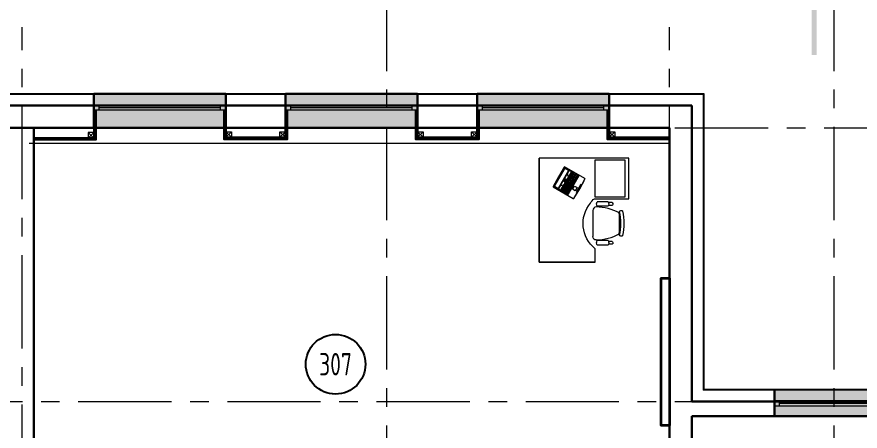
# Model space of a CAD drawing. Header units: millimetres. Extents: x -13407 to 95998, y -2611 to 109495.
# Drawn here: x 42613 to 53920, y 27081 to 32633 of the extents above; entities that cross this region are included whole.
import ezdxf
from ezdxf import colors
from ezdxf.entities.mleader import LeaderData, LeaderLine
from ezdxf.enums import TextEntityAlignment as Align
from ezdxf.math import Vec2, Vec3

# ---------------------------------------------------------------- set-up
doc = ezdxf.new("R2010")
doc.units = ezdxf.units.MM
doc.linetypes.add('CENTER', pattern=[2, 1.25, -0.25, 0.25, -0.25])
for name, color, linetype, lineweight in [('_0', 250, 'Continuous', 9), ('_ТХ_мебель передв', 250, 'Continuous', 13), ('_ТХ_обор_комп принт', 30, 'Continuous', 13), ('АР_Маркер экспликации', 239, 'Continuous', 13), ('АР_Навесной фасад', 5, 'Continuous', 5), ('АР_Номер помещения', 1, 'Continuous', 25), ('АР_Окна БЛОК', 250, 'Continuous', 13), ('АР_Оси', 193, 'Continuous', 9), ('АР_Отметки', 250, 'Continuous', 15), ('АР_Подоконники', 163, 'Continuous', 9), ('АР_Помещения_площадь', 19, 'Continuous', 9), ('АР_Разрезы', 175, 'Continuous', 9), ('АР_Сущ Несущая стена', 202, 'Continuous', 30)]:
    doc.layers.add(name, color=color, linetype=linetype, lineweight=lineweight)
doc.layers.add('Тонкая', color=7, linetype='Continuous')
doc.styles.add('ISOCPEUR', font='isocpeur.ttf', dxfattribs={"width": 0.7})
doc.styles.get("Standard").update_dxf_attribs({"font": 'arial.ttf'})

# ---------------------------------------------------------------- blocks, each defined once
blk = doc.blocks.new('*U95')
at = {"true_color": 0xffffff}
h = blk.add_hatch(color=7, dxfattribs=at)
h.dxf.hatch_style = 1
h.paths.add_polyline_path([(-1770, -240), (0, -240), (0, 220), (-1770, 220)])
at = {"lineweight": 30}
for p, q in [((-1770, -240), (-1770, 220)), ((0, -240), (0, 220))]:
    blk.add_line(p, q, dxfattribs=at)
for p, q in [((0, 220), (-1770, 220)), ((-1770, 70), (0, 70)), ((-1770, 0), (0, 0)), ((-1700, 0), (-1700, 70)), ((-1700, 35), (-70, 35)), ((-70, 0), (-70, 70)), ((-1770, -240), (0, -240)), ((-1770, -240), (-1770, -240)), ((-1770, -240), (-1770, -240)), ((0, -240), (0, -240)), ((0, -240), (0, -240))]:
    blk.add_line(p, q)
blk = doc.blocks.new('*U49')
at = {"layer": 'АР_Номер помещения', "color": 7}
blk.add_circle((1582, -4066), 400, dxfattribs=at)
at = {"layer": 'АР_Помещения_площадь', "color": 7}
blk.add_line((5452, -7446), (5030, -7446), dxfattribs=at)
at = {"color": 7, "style": 'ISOCPEUR', "width": 0.7, "flags": 1}
blk.add_attdef('КАТЕГОРИЯ', (-499, -2092), '', height=250, dxfattribs=at)
at = {"layer": 'АР_Номер помещения', "color": 7, "style": 'ISOCPEUR', "width": 0.7}
blk.add_attdef('НОМЕР_ПОМЕЩЕНИЯ', text='', height=300, dxfattribs=at).set_placement((1582, -4066), align=Align.MIDDLE_CENTER)
at = {"layer": 'АР_Помещения_площадь', "color": 7, "lineweight": 30, "width": 0.7, "flags": 104}
blk.add_attdef('ИМЯ_ПОМЕЩЕНИЯ', text='', height=100, dxfattribs=at).set_placement((158, 1217), align=Align.MIDDLE_CENTER)
at = {"layer": 'АР_Помещения_площадь', "color": 7, "style": 'ISOCPEUR', "width": 0.7}
blk.add_attdef('ПЛОЩАДЬ_ПОМЕЩЕНИЯ', text='', height=200, dxfattribs=at).set_placement((5457, -7200), align=Align.MIDDLE_RIGHT)
blk = doc.blocks.new('*U92')
at = {"true_color": 0xffffff}
h = blk.add_hatch(color=7, dxfattribs=at)
h.dxf.hatch_style = 1
h.paths.add_polyline_path([(-1600, -140), (0, -140), (0, 220), (-1600, 220)])
at = {"lineweight": 30}
for p, q in [((-1600, -140), (-1600, 220)), ((0, -140), (0, 220))]:
    blk.add_line(p, q, dxfattribs=at)
for p, q in [((0, 220), (-1600, 220)), ((-1600, 70), (0, 70)), ((-1600, 0), (0, 0)), ((-1530, 0), (-1530, 70)), ((-1530, 35), (-70, 35)), ((-70, 0), (-70, 70)), ((-1600, -140), (0, -140)), ((-1600, -140), (-1600, -140)), ((-1600, -140), (-1600, -140)), ((0, -140), (0, -140)), ((0, -140), (0, -140))]:
    blk.add_line(p, q)
blk = doc.blocks.new('A$C60573c2e')
at = {"layer": 'АР_Разрезы', "ltscale": 100}
h = blk.add_hatch(color=5, dxfattribs=at)
h.dxf.hatch_style = 1
h.paths.add_polyline_path([(59699, -43275), (59769, -43275), (59769, -42275), (59699, -42275)])
h.paths.add_polyline_path([(59398, -42625), (59699, -42575), (59398, -42575)])
h.paths.add_polyline_path([(59398, -42575), (59699, -42575), (59398, -42525)])
blk = doc.blocks.new('A$Ce02d65bd')
at = {"ltscale": 100}
for points in [[(0, 0), (0, 75), (75, 75), (75, 0), (0, 0)], [(0, 0), (75, 75)], [(0, 75), (75, 0)]]:
    blk.add_lwpolyline(points, dxfattribs=at)
blk = doc.blocks.new('_DotSmall')
at = {"color": 0, "linetype": 'ByBlock', "const_width": 0.5}
blk.add_lwpolyline([(-0.0625, 0, 1), (0.0625, 0, 1)], format="xyb", close=True, dxfattribs=at)
blk = doc.blocks.new('laptop')
at = {"color": 0}
for p, q in [((-150, 325), (-155, 323)), ((-150, 325), (-155, 323)), ((-155, 323), (-155, 10)), ((-155, 323), (-155, 10)), ((-150, 313), (-155, 311)), ((155, 248), (-155, 248)), ((0, 326), (-150, 325)), ((0, 326), (-150, 325)), ((0, 314), (-150, 313)), ((-147, 210), (-147, 234)), ((-143, 309), (-140, 310)), ((-143, 254), (-143, 309)), ((-140, 253), (-143, 254)), ((-140, 310), (140, 310)), ((140, 253), (-140, 253)), ((-137, 244), (-96, 244)), ((-68, 219), (-92, 243)), ((-19, 242), (-21, 242)), ((-21, 242), (-21, 237)), ((-21, 237), (-19, 237)), ((-19, 237), (-19, 242)), ((-6, 242), (-8, 242)), ((-8, 242), (-8, 237)), ((-8, 237), (-6, 237)), ((-6, 237), (-6, 242)), ((150, 325), (0, 326)), ((150, 325), (0, 326)), ((150, 313), (0, 314)), ((8, 242), (6, 242)), ((6, 242), (6, 237)), ((6, 237), (8, 237)), ((8, 237), (8, 242)), ((21, 242), (19, 242)), ((19, 242), (19, 237)), ((19, 237), (21, 237)), ((21, 237), (21, 242)), ((68, 219), (92, 243)), ((96, 244), (137, 244)), ((140, 310), (143, 309)), ((143, 254), (140, 253)), ((143, 309), (143, 254)), ((147, 234), (147, 210)), ((155, 323), (150, 325)), ((155, 323), (150, 325)), ((155, 311), (150, 313)), ((155, 10), (155, 323)), ((155, 10), (155, 323)), ((-147, 210), (-147, 100)), ((147, 210), (-147, 210)), ((-147, 210), (-72, 210)), ((-130, 194), (-147, 194)), ((147, 192), (-147, 192)), ((147, 173), (-147, 173)), ((147, 155), (-147, 155)), ((147, 137), (-147, 137)), ((147, 118), (-147, 118)), ((-138, 192), (-138, 173)), ((-130, 210), (-130, 194)), ((-129, 173), (-129, 155)), ((-128, 210), (-128, 194)), ((76, 194), (-128, 194)), ((-123, 155), (-123, 137)), ((-123, 118), (-123, 100)), ((-119, 192), (-119, 173)), ((-114, 137), (-114, 118)), ((-111, 210), (-111, 194)), ((-110, 173), (-110, 155)), ((-103, 155), (-103, 137)), ((-99, 192), (-99, 173)), ((-98, 118), (-98, 100)), ((-94, 210), (-94, 194)), ((-94, 137), (-94, 118)), ((-90, 173), (-90, 155)), ((-84, 155), (-84, 137)), ((-80, 192), (-80, 173)), ((-77, 210), (-77, 194)), ((-75, 137), (-75, 118)), ((-74, 118), (-74, 100)), ((-71, 173), (-71, 155)), ((-64, 155), (-64, 137)), ((-60, 210), (-60, 194)), ((-60, 192), (-60, 173)), ((-55, 137), (-55, 118)), ((-55, 118), (-55, 100)), ((-51, 173), (-51, 155)), ((-45, 155), (-45, 137)), ((-43, 210), (-43, 194)), ((-41, 192), (-41, 173)), ((-36, 137), (-36, 118)), ((-32, 173), (-32, 155)), ((-26, 210), (-26, 194)), ((-25, 155), (-25, 137)), ((-21, 226), (-21, 220)), ((21, 226), (-21, 226)), ((-21, 220), (21, 220)), ((-21, 192), (-21, 173)), ((-16, 137), (-16, 118)), ((-12, 173), (-12, 155)), ((-9, 210), (-9, 194)), ((-6, 155), (-6, 137)), ((-2, 192), (-2, 173)), ((3, 137), (3, 118)), ((7, 173), (7, 155)), ((8, 210), (8, 194)), ((9, 118), (9, 100)), ((14, 155), (14, 137)), ((18, 192), (18, 173)), ((21, 220), (21, 226)), ((23, 137), (23, 118)), ((25, 210), (25, 194)), ((27, 173), (27, 155)), ((29, 118), (29, 100)), ((33, 155), (33, 137)), ((37, 192), (37, 173)), ((42, 210), (42, 194)), ((42, 137), (42, 118)), ((46, 173), (46, 155)), ((48, 118), (48, 100)), ((53, 155), (53, 137)), ((57, 192), (57, 173)), ((59, 210), (59, 194)), ((62, 137), (62, 118)), ((66, 173), (66, 155)), ((68, 118), (68, 100)), ((69, 210), (69, 211)), ((69, 210), (69, 211)), ((147, 210), (69, 210)), ((72, 155), (72, 137)), ((76, 210), (76, 194)), ((76, 192), (76, 173)), ((79, 210), (79, 194)), ((147, 194), (79, 194)), ((81, 137), (81, 118)), ((85, 173), (85, 155)), ((87, 118), (87, 100)), ((90, 118), (90, 100)), ((92, 155), (92, 137)), ((96, 210), (96, 194)), ((96, 192), (96, 173)), ((105, 173), (105, 155)), ((109, 137), (109, 100)), ((113, 210), (113, 194)), ((129, 192), (129, 100)), ((130, 210), (130, 194)), ((147, 210), (147, 100)), ((-155, 10), (-155, 8)), ((-155, 8), (-152, 5)), ((-152, 5), (-150, 5)), ((-150, 5), (0, 0)), ((147, 100), (-147, 100)), ((-59, 14), (-59, 1)), ((59, 14), (-59, 14)), ((-59, 1), (-59, 14)), ((-59, 14), (59, 14)), ((0, 0), (150, 5)), ((59, 1), (59, 14)), ((59, 14), (59, 1)), ((150, 5), (153, 6)), ((153, 6), (155, 8)), ((155, 8), (155, 10))]:
    blk.add_line(p, q, dxfattribs=at)
blk.add_lwpolyline([(-52, 79), (-4, 79), (-4, 39), (-52, 39)], close=True, dxfattribs=at)
for centre, radius, start, end in [((-137, 234), 10, 90, 180), ((-96, 239), 5, 45, 90), ((96, 239), 5, 90, 135), ((137, 234), 10, 0, 90), ((-72, 215), 5, 270, 45), ((72, 215), 5, 135, 236.1175), ((-150, 10), 5, 180, 266.4167), ((0, 2405), 2405, 266.4167, 273.5833), ((150, 10), 5, 273.5833, 0)]:
    blk.add_arc(centre, radius, start, end, dxfattribs=at)
blk = doc.blocks.new('мваи')
for points in [[(95699, 222916), (95154, 222916), (95154, 221715), (96551, 221715), (96551, 222466), (96371, 222466)], [(95699, 222456), (95699, 222916)], [(95752, 222694), (95752, 222646)], [(95789, 222694), (95789, 222646)], [(96271, 222694), (96271, 222646)], [(96308, 222694), (96308, 222646)], [(95741, 222641), (95741, 222493)], [(95800, 222641), (95800, 222493)], [(96260, 222641), (96260, 222493)], [(96324, 222641), (96324, 222493)], [(96551, 222466), (96551, 221715), (95154, 221715)]]:
    blk.add_lwpolyline(points)
blk.add_lwpolyline([(95180, 222864), (95678, 222864), (95678, 222466), (95180, 222466)], close=True)
blk.add_lwpolyline([(96250, 222482, 0.127479), (96170, 222789, 0.028308), (95890, 222789, 0.127479), (95810, 222482, 0.416667), (95858, 222435), (96207, 222435)], format="xyb")
for centre, radius, start, end in [((96030, 222190), 667, 75.9812, 104.0188), ((96030, 221982), 829, 78.7648, 101.2352)]:
    blk.add_arc(centre, radius, start, end)
for points in [[(95868, 222795), (95858, 222800), (95852, 222821), (95863, 222832)], [(95863, 222832), (95863, 222837), (95868, 222837), (95868, 222837)], [(96191, 222837), (96202, 222832), (96207, 222816), (96197, 222800)], [(96197, 222800), (96197, 222800), (96197, 222795), (96191, 222795)], [(95752, 222694), (95757, 222705), (95768, 222710), (95778, 222705)], [(95778, 222705), (95784, 222699), (95784, 222699), (95789, 222694)], [(96271, 222694), (96276, 222705), (96292, 222710), (96302, 222705)], [(96302, 222705), (96302, 222699), (96308, 222699), (96308, 222694)], [(95741, 222641), (95757, 222652), (95778, 222652), (95800, 222641)], [(96260, 222641), (96281, 222652), (96302, 222652), (96324, 222641)], [(95757, 222403), (95736, 222419), (95715, 222435), (95699, 222456)], [(95800, 222493), (95778, 222482), (95757, 222482), (95741, 222493)], [(96371, 222466), (96218, 222281), (95942, 222249), (95757, 222403)], [(96250, 222482), (96255, 222456), (96234, 222435), (96207, 222435)], [(96324, 222493), (96302, 222482), (96281, 222482), (96260, 222493)]]:
    blk.add_open_spline(points, degree=3)
at = {"rotation": 150}
blk.add_blockref('laptop', (95567, 222259), dxfattribs=at)

msp = doc.modelspace()

# ---------------------------------------------------------------- linework, layer by layer
for points in [[(43670, 31375), (43670, 30984.3), (42840, 30984.3)], [(43657.5, 31375), (43657.5, 30996.8), (42840, 30996.8)], [(43645, 31355.3), (43645, 31009.3), (42840, 31009.3)], [(45390, 31385), (45390, 30994.3), (46240, 30994.3), (46240, 31385)], [(45402.5, 31385), (45402.5, 31006.8), (46227.5, 31006.8), (46227.5, 31385)], [(45415, 31365.3), (45415, 31019.3), (46215, 31019.3), (46215, 31327.8)], [(47960, 31385), (47960, 30994.3), (48810, 30994.3), (48810, 31385)], [(47972.5, 31385), (47972.5, 31006.8), (48797.5, 31006.8), (48797.5, 31385)], [(47985, 31365.3), (47985, 31019.3), (48785, 31019.3), (48785, 31327.8)], [(50530, 31385), (50530, 30994.3), (51365, 30994.3)], [(50542.5, 31385), (50542.5, 31006.8), (51365, 31006.8)], [(50555, 31365.3), (50555, 31019.3), (51355, 31019.3), (51355, 31019.3)]]:
    msp.add_lwpolyline(points)
at = {"layer": '_ТХ_обор_комп принт', "lineweight": 35}
msp.add_lwpolyline([(51365, 27154.1), (51253.8, 27154.1), (51253.8, 29128.8), (51365, 29128.8)], close=True, dxfattribs=at)
at = {"layer": 'АР_Навесной фасад', "ltscale": 100}
for p, q in [((16705, 31605), (51825, 31605)), ((16715, 31595), (51815, 31595)), ((51815, 31595), (51815, 27630)), ((51825, 31605), (51825, 27640)), ((62315, 27630), (51815, 27630)), ((62325, 27640), (51825, 27640))]:
    msp.add_line(p, q, dxfattribs=at)
at = {"layer": 'АР_Оси', "linetype": 'CENTER', "ltscale": 1000}
for p, q in [((47569.9, 79157.5), (47569.9, 23425.1)), ((53569.9, 79157.5), (53569.9, 23425.1)), ((42685, -1811.3), (42685, 32496.2)), ((51365, -1811.3), (51365, 32496.2)), ((-12563.8, 31145), (70614.6, 31145)), ((-12563.8, 27480), (71033.4, 27480))]:
    msp.add_line(p, q, dxfattribs=at)
at = {"layer": 'АР_Подоконники', "ltscale": 100}
msp.add_line((42777.3, 30941.5), (51365, 30941.4), dxfattribs=at)
at = {"layer": 'АР_Сущ Несущая стена', "ltscale": 100}
for p, q in [((16865, 31445), (51665, 31445)), ((51665, 31445), (51665, 27480)), ((17165, 31145), (51365, 31145)), ((42840, 31145), (42840, 23374.6)), ((51365, 31145), (51365, 19960)), ((62165, 27480), (51665, 27480)), ((51665, 27280), (51665, 19660)), ((55475, 27280), (51665, 27280))]:
    msp.add_line(p, q, dxfattribs=at)

# ---------------------------------------------------------------- block references
at = {"layer": '_0', "color": 1, "lineweight": -3, "ltscale": 500, "xscale": -1}
msp.add_blockref('A$Ce02d65bd', (43645, 31009.3), dxfattribs=at)
at = {"layer": '_0', "color": 1, "lineweight": -3, "ltscale": 500}
for p in [(45415, 31019.3), (46140, 31019.3), (47985, 31019.3), (48710, 31019.3), (50555, 31019.3)]:
    msp.add_blockref('A$Ce02d65bd', p, dxfattribs=at)
at = {"layer": '_ТХ_мебель передв', "rotation": 270}
msp.add_blockref('мваи', (-172099.3, 125895.1), dxfattribs=at)
at = {"layer": 'АР_Маркер экспликации', "color": 7}
ref = msp.add_blockref('*U49', (45304.3, 32043.1), dxfattribs=at)
ref.add_attrib('НОМЕР_ПОМЕЩЕНИЯ', '307', dxfattribs={"layer": 'АР_Номер помещения', "color": 7, "height": 300, "style": 'ISOCPEUR', "width": 0.7}).set_placement((46885.8, 27977.4), align=Align.MIDDLE_CENTER)
ref.add_attrib('ПЛОЩАДЬ_ПОМЕЩЕНИЯ', '#####', dxfattribs={"layer": 'АР_Помещения_площадь', "color": 7, "height": 200, "style": 'ISOCPEUR', "width": 0.7}).set_placement((50761.1, 24843.2), align=Align.MIDDLE_RIGHT)
at = {"layer": 'АР_Окна БЛОК'}
for name, p in [('*U95', (45415, 31385)), ('*U95', (47985, 31385)), ('*U95', (50555, 31385)), ('*U92', (54370, 27420))]:
    msp.add_blockref(name, p, dxfattribs=at)
at = {"layer": 'Тонкая', "color": 31, "ltscale": 100, "true_color": 0xfecc66}
msp.add_blockref('A$C60573c2e', (-6430.1, 75395), dxfattribs=at)

# ---------------------------------------------------------------- leaders
at = {"layer": 'АР_Отметки'}
ml = msp.add_multileader_mtext('Standard', dxfattribs=at)
ml.set_content('+6,300', color=256, style='ISOCPEUR')
ml.set_leader_properties(color=256, linetype='Continuous', lineweight=-1)
ml.set_arrow_properties(name='DOTSMALL')
ml.build(insert=Vec2(0, 0))
ml.multileader.update_dxf_attribs({"has_text_frame": 1, "text_left_attachment_type": 4, "text_right_attachment_type": 4, "dogleg_length": 100, "arrow_head_size": 180})
ctx = ml.context
ctx.base_point, ctx.char_height, ctx.arrow_head_size, ctx.landing_gap_size, ctx.plane_origin = Vec3(55928.2, 71412.1), 250, 180, 50, Vec3(64272, 69171.2)
ctx.left_attachment, ctx.right_attachment = 4, 4
notes = []
notes.append((ctx, [(0, (0, 0, 0), (0, 0), (1, 0), 1, [])]))
ctx.mtext.insert, ctx.mtext.width, ctx.mtext.line_spacing_style, ctx.mtext.flow_direction = Vec3(55978.2, 71745.5), 852.697, 2, 5
ml = msp.add_multileader_mtext('Standard', dxfattribs=at)
ml.set_content('Л.5', color=256, style='ISOCPEUR')
ml.set_leader_properties(color=256, linetype='Continuous', lineweight=-1)
ml.set_arrow_properties(name='DOTSMALL')
ml.build(insert=Vec2(0, 0))
ml.multileader.update_dxf_attribs({"has_text_frame": 1, "text_left_attachment_type": 4, "text_right_attachment_type": 4, "dogleg_length": 100, "arrow_head_size": 180})
ctx = ml.context
ctx.base_point, ctx.char_height, ctx.arrow_head_size, ctx.landing_gap_size, ctx.plane_origin = Vec3(54025.8, 70799.7), 250, 180, 50, Vec3(79808.7, 57079.1)
ctx.left_attachment, ctx.right_attachment = 4, 4
notes.append((ctx, [(0, (0, 0, 0), (0, 0), (1, 0), 1, [])]))
ctx.mtext.insert, ctx.mtext.width, ctx.mtext.line_spacing_style, ctx.mtext.flow_direction = Vec3(54075.8, 71133), 852.697, 2, 5
ml = msp.add_multileader_mtext('Standard', dxfattribs=at)
ml.set_content('+8,400', color=256, style='ISOCPEUR')
ml.set_leader_properties(color=256, linetype='Continuous', lineweight=-1)
ml.set_arrow_properties(name='DOTSMALL')
ml.build(insert=Vec2(0, 0))
ml.multileader.update_dxf_attribs({"has_text_frame": 1, "text_left_attachment_type": 4, "text_right_attachment_type": 4, "dogleg_length": 100, "arrow_head_size": 180})
ctx = ml.context
ctx.base_point, ctx.char_height, ctx.arrow_head_size, ctx.landing_gap_size, ctx.plane_origin = Vec3(54891.2, 65329.2), 250, 180, 50, Vec3(59135.3, 70680.7)
ctx.left_attachment, ctx.right_attachment = 4, 4
notes.append((ctx, [(0, (0, 0, 0), (0, 0), (1, 0), 1, [])]))
ctx.mtext.insert, ctx.mtext.width, ctx.mtext.line_spacing_style, ctx.mtext.flow_direction = Vec3(54941.2, 65662.5), 852.697, 2, 5
for ctx, leaders in notes:
    for number, flags, end, landing, length, lines in leaders:
        leader = LeaderData()
        leader.index, (leader.has_last_leader_line, leader.has_dogleg_vector, leader.attachment_direction) = number, flags
        leader.last_leader_point, leader.dogleg_vector, leader.dogleg_length = Vec3(end), Vec3(landing), length
        for number, points, colour, breaks in lines:
            line = LeaderLine()
            line.index, line.vertices, line.color, line.breaks = number, Vec3.list(points), colors.encode_raw_color(colour), breaks
            leader.lines.append(line)
        ctx.leaders.append(leader)

doc.saveas('drawing.dxf')
